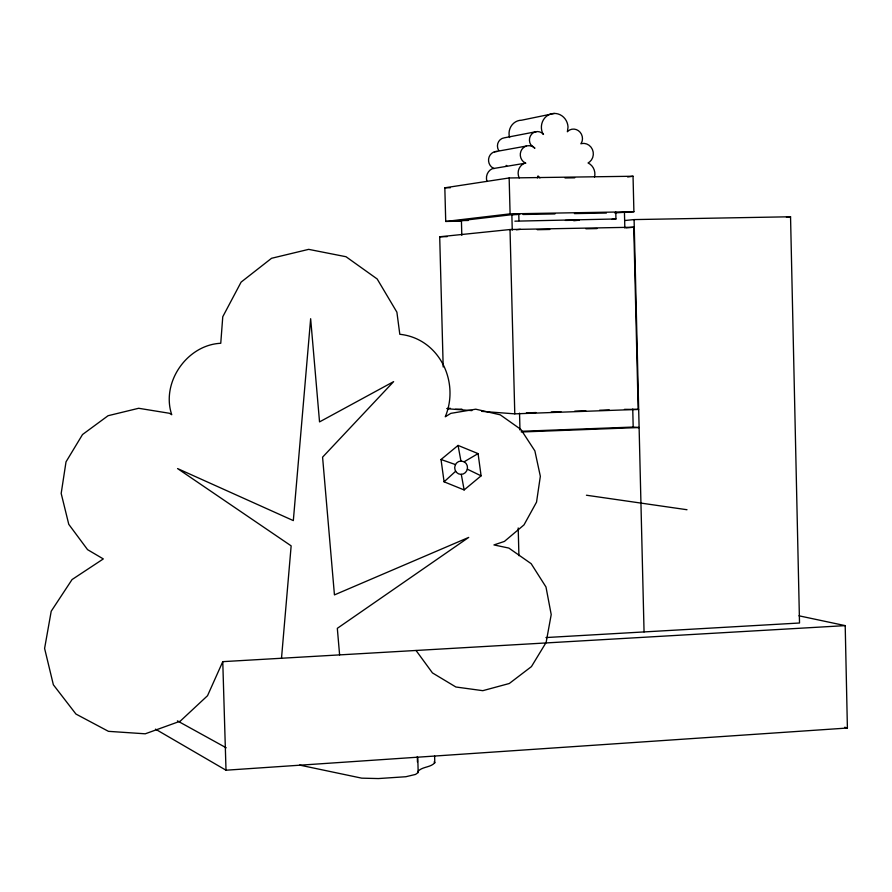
<?xml version="1.0" encoding="UTF-8"?>
<svg xmlns="http://www.w3.org/2000/svg" width="892" height="892" viewBox="0 0 892 892"><rect width="100%" height="100%" fill="white"/><g stroke="black" fill="none" stroke-linecap="round" stroke-linejoin="round"><path stroke-width="1.34" d="M281.504 658.251L291.149 545.859L177.564 468.568L293.323 520.605L310.65 318.712L319.537 421.905L393.628 381.631L322.581 457.161L334.444 594.897L468.713 537.408L337.321 628.336L339.607 654.895M155.476 729.154L226.01 770.209L847.4 728.028L845.203 625.626L222.766 661.652L207.524 695.715L180.195 721.193L145.251 733.804L108.445 731.34L75.954 714.057L53.364 684.777L44.6 648.428L51.212 611.221L72.051 579.555L103.316 558.927L87.561 549.65L68.762 524.306L61.18 493.432L66.019 461.855L82.521 434.527L108.077 415.717L138.65 408.28L169.48 413.286L171.743 414.713C160.872 382.601 186.93 344.87 220.759 343.275L222.766 316.749L241.108 282.117L271.547 258.29L308.677 249.359L346.018 256.729L377.171 278.973L396.895 312.178L399.806 334.288C439.031 338.358 460.027 381.698 445.253 416.776L450.839 413.353L475.759 409.194L500.234 414.825L520.872 429.42L534.877 450.895L540.34 476.295L536.538 502.129L524.005 524.886L504.415 541.422L493.945 544.934L508.875 548.078L531.164 563.688L545.982 586.992L551.211 614.577L546.127 642.452L531.442 666.603L509.276 683.506L482.806 690.676L455.868 686.996L432.453 672.914L416.051 650.469M434.616 756.003L434.794 762.749C430.457 767.778 422.217 766.362 417.724 771.636L418.181 772.505L415.549 774.423L405.86 776.731L378.42 778.56L361.739 778.159L299.601 765.091M444.082 481.814L441.027 459.514L458.064 445.42L478.079 453.615L481.1 475.837L464.141 489.942L444.082 481.814L455.645 471.255M464.152 461.777A6.69 6.4 -82.3 0 1 465.356 472.637A6.69 6.4 -82.3 0 1 455.143 470.218A6.69 6.4 -82.3 0 1 460.93 461.008L464.152 461.777L478.079 453.615M594.54 177.029A11.953 11.273 83.4 0 0 588.051 162.968L589.679 161.887A10.358 9.756 82.5 0 0 592.399 149.432A10.358 9.756 82.5 0 0 581.551 143.567L580.948 143.824L582.164 141.159A9.444 8.898 81.7 0 0 567.847 131.18L567.39 131.76L568.026 127.021A14.105 13.313 80.9 0 0 551.802 113.719A14.105 13.313 80.9 0 0 542.358 132.585L543.496 134.447L541.7 132.819A8.597 8.128 81.1 0 0 530.718 144.649L534.91 148.217L532.346 146.422L529.357 145.675A9.165 8.686 81.6 0 0 523.336 161.686L525.644 163.147L524.061 163.492A10.637 10.08 82.3 0 0 519.233 177.954M554.367 113.44L521.675 120.186A13.67 12.945 80.5 0 0 509.577 137.524M536.471 131.626L504.27 137.836A8.329 7.905 80.7 0 0 498.684 150.469M494.402 151.83L526.325 146.054M525.644 163.147L492.206 168.733A10.314 9.801 81.9 0 0 486.999 181.477M461.03 221.183L445.721 221.45L444.829 187.799L509.154 177.965L633.041 176.248L633.9 211.727L614.733 212.898M627.656 176.984L633.041 176.248M445.721 221.45L510.09 213.857L633.9 211.727M520.46 213.679L461.42 220.592L461.811 235.31M514.885 221.171L615.948 218.975L615.781 212.028M573.746 220.748L579.153 220.179L565.405 220.424M443.19 366.969L439.7 236.77L510.023 229.534L633.755 227.215L638.159 409.395L514.784 413.855L481.602 411.346M611.845 219.399L615.948 218.975M516.323 229.757L520.393 229.344M624.645 220.536L634.089 219.588L790.546 216.767L799.522 623.006L545.937 637.557M626.106 227.939L634.268 227.17M786.421 217.146L790.546 216.767M521.385 431.282L633.186 427.056L639.118 427.536L521.274 431.996M526.369 412.885L536.047 412.539M551.245 411.993L560.912 411.647M574.727 411.145L585.776 410.744M599.591 410.242L609.269 409.896M624.467 409.35L638.672 409.428M447.126 408.425L450.337 408.302M455.321 409.35L461.878 409.116M451.575 220.759L468.311 220.469M537.274 229.701L549.784 229.467M585.921 228.787L597.038 228.575M439.7 236.77L447.204 236.625M517.416 214.593L511.863 214.682L512.253 230.169M522.98 214.493L554.958 213.935M574.415 213.601L606.393 213.043M444.829 187.799L450.393 187.721M565.015 177.954L574.716 177.82M447.059 408.726L471.924 410.61M586.434 495.227L687.007 509.733M798.953 615.803L845.203 625.626M844.724 727.259L847.4 728.028M441.027 459.514L455.466 464.576M467.33 469.17L481.1 475.837M177.419 720.87L226.211 747.797M494.079 168.599L491.514 166.982A8.887 8.441 81.1 0 1 497.357 151.45M539.916 177.921L538.01 175.914A10.637 10.08 82.3 0 1 537.33 177.921M434.092 761.958L434.794 762.749M461.287 474.366L464.141 489.942M458.064 445.42L460.93 461.008M222.766 661.652L226.01 770.209M417.768 757.375L418.181 772.505M417.311 756.539L417.456 762.036M518.776 213.924L518.954 220.714M519.534 413.141L519.98 430.033M509.154 177.965L510.09 213.857M518.196 527.964L518.921 555.716M510.023 229.534L514.784 413.855M634.089 219.588L644.057 631.926M632.751 409.049L633.186 427.056M624.456 212.731L624.835 228.051M506.121 165.41A2.921 2.776 81.7 0 1 506.801 165.678"/></g></svg>
